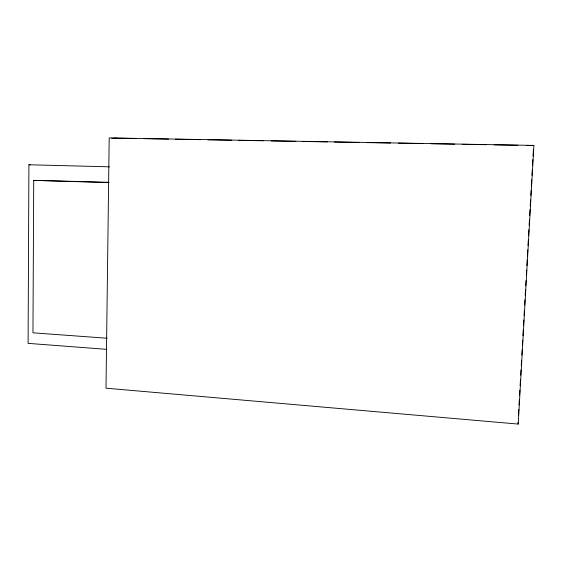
<?xml version="1.0" encoding="UTF-8"?>
<svg xmlns="http://www.w3.org/2000/svg" width="562" height="562" viewBox="0 0 562 562"><rect width="100%" height="100%" fill="white"/><g stroke="black" fill="none" stroke-linecap="round" stroke-linejoin="round"><path stroke-width="0.84" d="M109.506 166.83L28.908 164.764L28.1 343.361L106.738 349.353M108.424 182.285L33.72 180.36L32.954 332.816L107.159 338.247M518.438 415.536L518.782 409.396M519.028 405.012L519.323 399.758M519.569 395.374L519.864 390.112M520.117 385.729L520.461 379.596M520.707 375.212L521.002 369.951M521.248 365.567L521.543 360.312M521.838 355.051L522.133 349.789M522.386 345.412L522.681 340.151M522.927 335.767L523.271 329.634M523.517 325.25L523.812 319.989M524.058 315.605L524.353 310.343M524.648 305.089L524.95 299.827M525.196 295.443L525.54 289.311M525.737 285.805L526.032 280.543M526.327 275.282L526.622 270.027M526.868 265.643L527.219 259.503M527.416 255.998L527.76 249.865M528.006 245.482L528.35 239.342M528.547 235.836L528.891 229.703M529.137 225.32L529.439 220.058M529.685 215.675L530.029 209.542M530.226 206.036L530.57 199.896M530.816 195.513L531.111 190.258M531.357 185.874L531.708 179.735M531.954 175.358L532.249 170.096M532.495 165.713L532.839 159.58M533.036 156.067L533.38 149.935M518.213 424.078L533.9 145.41L109.19 137.922L106 388.194L518.213 424.078L517.904 422.441M533.9 145.41L526.608 145.425M136.074 138.526L114.135 138.14L117.599 138.526M143.97 138.666L168.544 139.102M175.569 139.228L200.135 139.657M208.038 139.798L231.734 140.219M238.752 140.338L263.325 140.774M271.221 140.914L295.795 141.35M302.82 141.476L327.393 141.905M334.411 142.031L358.985 142.467M366.881 142.608L390.576 143.022M398.472 143.162L423.046 143.598M430.949 143.739L454.644 144.153M462.54 144.293L486.235 144.715M494.131 144.856L517.827 145.27M28.908 164.764L30.299 164.806M33.72 180.36L109.133 182.622M111.712 138.203L115.077 138.575"/></g></svg>
